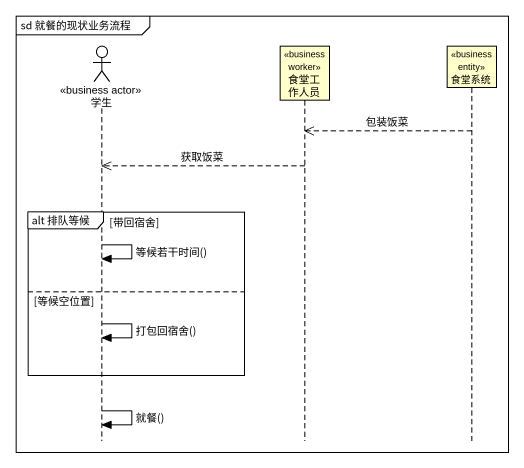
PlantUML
@startuml
mainframe sd 就餐的现状业务流程
hide footbox
actor 学生 <<business actor>>
participant 食堂工作人员 <<business worker>>
participant 食堂系统 <<business entity>>

食堂系统 -->> 食堂工作人员 : 包装饭菜
食堂工作人员 -->> 学生 : 获取饭菜
group alt 排队等候 [带回宿舍]
  学生 -> 学生 : 等候若干时间()
else 等候空位置
  学生 -> 学生 : 打包回宿舍()
end
学生 -> 学生 : 就餐()
@enduml
